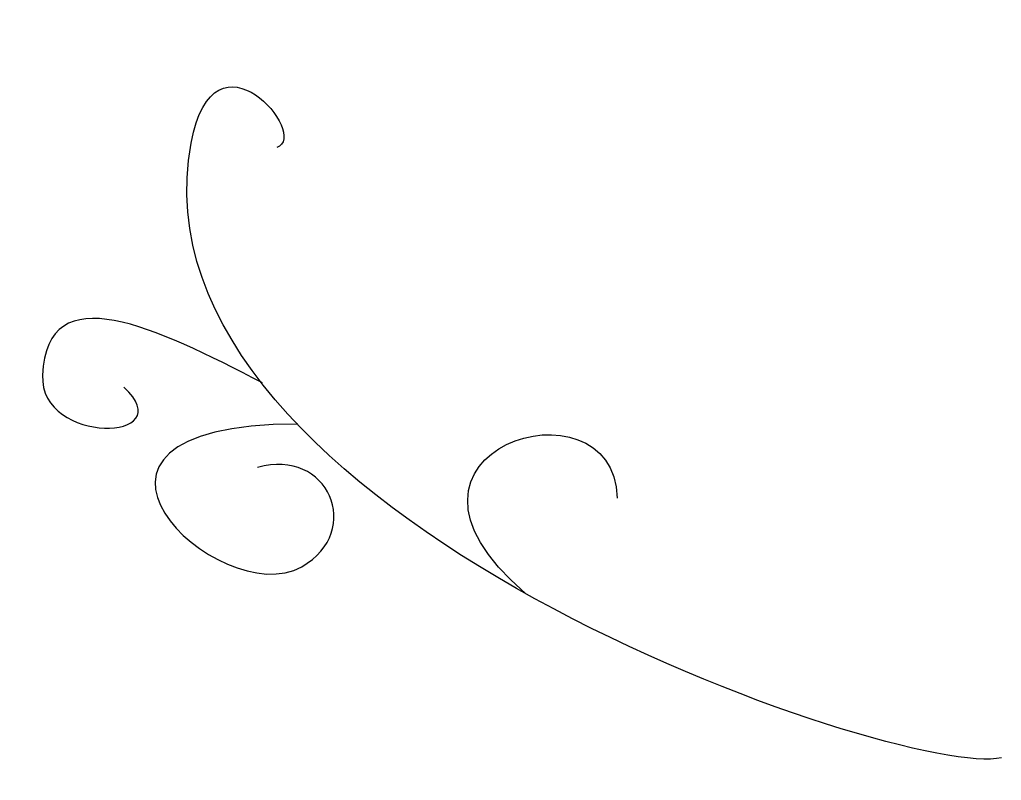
# Model space of a CAD drawing. Extents: x 0 to 8.88, y 3.26 to 10.14.
import ezdxf

# ---------------------------------------------------------------- set-up
doc = ezdxf.new("R2010")
doc.units = 0
doc.layers.add('desenho', color=7, linetype='CONTINUOUS')

msp = doc.modelspace()

# ---------------------------------------------------------------- linework, layer by layer
at = {"layer": 'desenho', "color": 7}
for points in [[(1.554457, 9.024899), (1.762363, 10.141162), (2.638553, 9.086124), (2.328302, 8.986387)], [(8.879024, 3.468887), (8.031299, 3.264637), (0.926429, 5.652963), (1.554457, 9.024899)], [(2.198874, 6.857312), (1.243072, 7.354642), (0.248222, 7.839711), (0.211761, 6.926362)], [(0.211761, 6.926362), (0.186382, 6.290606), (1.483051, 6.324747), (0.947456, 6.817882)], [(4.576525, 4.955231), (3.039847, 6.26127), (5.384292, 6.950893), (5.405913, 5.816794)], [(2.520415, 6.485506), (0.004783, 6.481236), (1.813847, 4.77368), (2.554249, 5.196079)], [(2.554249, 5.196079), (3.124236, 5.521256), (2.789399, 6.278088), (2.156128, 6.091622)]]:
    msp.add_open_spline(points, degree=3, dxfattribs=at)

doc.saveas('drawing.dxf')
